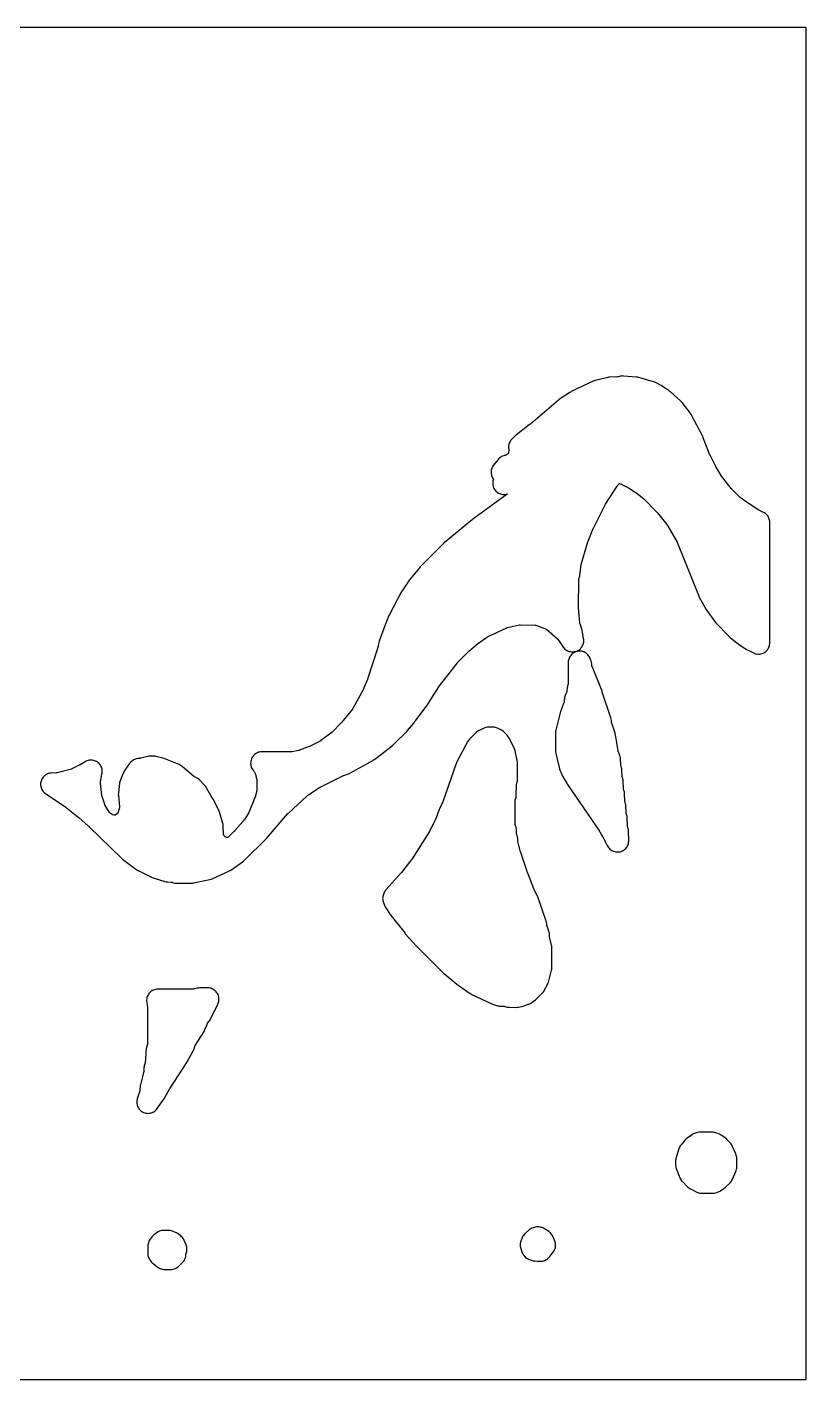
# Model space of a CAD drawing. Header units: millimetres. Extents: x 0 to 300, y 0 to 300.
# Drawn here: x 127.4 to 300, y 0 to 300 of the extents above; entities that cross this region are included whole.
import ezdxf

# ---------------------------------------------------------------- set-up
doc = ezdxf.new("R2010")
doc.units = ezdxf.units.MM
doc.layers.add('CUT', color=7, linetype='CONTINUOUS')

msp = doc.modelspace()

# ---------------------------------------------------------------- linework, layer by layer
at = {"layer": 'CUT'}
msp.add_lwpolyline([(0.05, 299.97), (299.95, 299.97), (299.98, 299.97), (299.99, 299.97), (300, 299.97), (300, 299.96), (300, 299.95), (300, 299.92), (300, 0.05), (300, 0.02), (300, 0.01), (299.99, 0), (299.98, 0), (299.95, 0), (0.05, 0)], dxfattribs=at)
for points in [[(131.88, 134.37), (131.66, 134.26), (131.45, 134.13), (131.26, 133.98), (131.08, 133.82), (130.92, 133.64), (130.78, 133.44), (130.66, 133.23), (130.55, 133.01), (130.47, 132.78), (130.42, 132.54), (130.38, 132.3), (130.37, 132.06), (130.38, 131.82), (130.42, 131.58), (130.48, 131.34), (130.56, 131.11), (130.66, 130.89), (130.79, 130.69), (130.93, 130.49), (131.09, 130.31), (131.27, 130.15), (131.47, 130), (135.94, 126.97), (136.04, 126.9), (138.63, 124.87), (138.68, 124.83), (138.71, 124.81), (138.73, 124.79), (138.74, 124.78), (138.79, 124.74), (138.85, 124.68), (141, 122.8), (141.01, 122.8), (141.03, 122.78), (141.04, 122.77), (141.05, 122.77), (141.11, 122.71), (141.17, 122.66), (148.28, 115.67), (148.53, 115.45), (151.48, 113.25), (151.51, 113.22), (151.69, 113.1), (151.7, 113.09), (151.73, 113.07), (151.82, 113.03), (151.94, 112.96), (151.97, 112.95), (155.11, 111.39), (155.3, 111.3), (155.51, 111.23), (157.89, 110.52), (158.18, 110.46), (158.49, 110.42), (159.31, 110.38), (159.36, 110.38), (159.38, 110.38), (159.41, 110.37), (159.44, 110.36), (159.51, 110.34), (159.58, 110.31), (159.8, 110.23), (160.02, 110.18), (160.25, 110.15), (160.48, 110.14), (163.76, 110.14), (164.02, 110.15), (164.27, 110.19), (167.86, 110.94), (168.14, 111.02), (168.4, 111.12), (172.35, 112.95), (172.56, 113.06), (172.75, 113.19), (175.35, 115.05), (175.51, 115.17), (175.66, 115.3), (180.27, 119.87), (180.41, 120.02), (185.2, 125.61), (185.24, 125.65), (185.26, 125.67), (185.28, 125.69), (189.39, 129.46), (189.43, 129.49), (189.44, 129.5), (189.52, 129.57), (189.53, 129.57), (189.55, 129.6), (189.56, 129.61), (189.61, 129.64), (192.21, 131.38), (192.35, 131.46), (197.36, 133.97), (197.43, 134), (197.47, 134.02), (197.55, 134.05), (198.39, 134.33), (198.59, 134.4), (198.78, 134.5), (202.82, 136.66), (203.03, 136.78), (203.07, 136.81), (204.38, 137.6), (204.4, 137.61), (204.46, 137.64), (204.65, 137.78), (208.36, 140.68), (208.58, 140.88), (211.52, 143.8), (211.68, 143.97), (213.15, 145.73), (213.23, 145.83), (215.86, 149.32), (215.97, 149.48), (218.64, 153.69), (218.65, 153.7), (218.76, 153.87), (222.78, 159.02), (222.82, 159.07), (222.86, 159.11), (222.88, 159.13), (222.94, 159.2), (225.21, 161.51), (225.24, 161.54), (225.26, 161.56), (225.29, 161.58), (227.13, 163.13), (227.14, 163.14), (227.15, 163.15), (227.19, 163.17), (227.2, 163.18), (229.22, 164.62), (229.23, 164.63), (229.35, 164.71), (229.4, 164.75), (229.42, 164.77), (229.43, 164.78), (229.55, 164.82), (233.69, 166.76), (233.78, 166.8), (233.79, 166.8), (233.87, 166.82), (236.53, 167.4), (236.63, 167.43), (236.65, 167.43), (236.68, 167.43), (239.96, 167.36), (240, 167.36), (240.02, 167.36), (240.06, 167.35), (240.09, 167.34), (240.12, 167.33), (240.16, 167.32), (242.28, 166.53), (242.32, 166.52), (242.36, 166.5), (242.47, 166.46), (242.5, 166.43), (244.91, 164.35), (244.94, 164.32), (244.98, 164.27), (245.01, 164.23), (246.21, 162.51), (246.35, 162.31), (246.52, 162.14), (246.7, 161.98), (246.89, 161.84), (247.1, 161.71), (247.32, 161.61), (247.55, 161.53), (247.78, 161.48), (248.02, 161.44), (248.26, 161.43), (248.5, 161.44), (248.74, 161.48), (248.98, 161.53), (249.2, 161.61), (249.42, 161.72), (249.63, 161.84), (249.82, 161.98), (250.01, 162.14), (250.17, 162.32), (250.32, 162.51), (250.44, 162.71), (250.55, 162.93), (250.64, 163.15), (250.7, 163.39), (250.74, 163.62), (250.76, 163.87), (250.75, 164.11), (250.73, 164.35), (250.47, 165.89), (250.46, 165.89), (250.45, 165.98), (250.39, 166.23), (249.93, 167.66), (249.93, 167.68), (249.92, 167.71), (249.92, 167.74), (249.91, 167.77), (249.91, 167.79), (249.9, 167.84), (249.59, 171.12), (249.59, 171.23), (249.64, 177.5), (249.64, 177.54), (249.64, 177.56), (249.66, 177.64), (249.67, 177.66), (249.7, 177.73), (249.79, 177.96), (249.86, 178.2), (249.9, 178.44), (250.19, 180.75), (250.2, 180.8), (250.21, 180.84), (251.68, 185.81), (251.71, 185.91), (251.71, 185.92), (251.72, 185.94), (251.72, 185.95), (252.87, 188.81), (252.88, 188.83), (255.49, 194.06), (255.56, 194.18), (258.13, 198.15), (258.18, 198.22), (258.2, 198.26), (258.23, 198.3), (258.25, 198.32), (258.26, 198.33), (258.28, 198.36), (258.3, 198.38), (258.36, 198.44), (258.52, 198.63), (258.54, 198.65), (258.61, 198.72), (258.64, 198.76), (258.65, 198.76), (258.7, 198.75), (259.04, 198.62), (259.08, 198.61), (259.11, 198.6), (259.14, 198.59), (259.22, 198.55), (260.7, 197.79), (260.77, 197.76), (260.83, 197.72), (262.45, 196.63), (262.5, 196.6), (262.51, 196.59), (262.56, 196.56), (262.57, 196.55), (263.99, 195.41), (264.04, 195.36), (264.08, 195.32), (264.14, 195.27), (266.98, 192.42), (267.09, 192.3), (267.1, 192.29), (269.16, 189.67), (269.19, 189.63), (269.21, 189.61), (269.23, 189.57), (269.3, 189.46), (271.44, 185.73), (271.44, 185.72), (271.52, 185.57), (276.17, 174.04), (276.2, 173.95), (276.24, 173.86), (276.26, 173.8), (276.37, 173.58), (277.88, 170.86), (278.02, 170.63), (279.7, 168.24), (279.75, 168.18), (279.78, 168.14), (280.01, 167.87), (280.02, 167.86), (283.02, 164.82), (283.03, 164.8), (283.04, 164.79), (283.22, 164.63), (284.76, 163.36), (284.8, 163.33), (285.02, 163.17), (287, 161.91), (287.22, 161.78), (288.38, 161.2), (288.6, 161.11), (288.83, 161.03), (289.07, 160.98), (289.31, 160.95), (289.55, 160.94), (289.79, 160.96), (290.03, 161), (290.27, 161.06), (290.49, 161.15), (290.71, 161.25), (290.92, 161.38), (291.11, 161.53), (291.29, 161.69), (291.45, 161.87), (291.59, 162.07), (291.71, 162.28), (291.81, 162.5), (291.9, 162.72), (291.95, 162.96), (291.99, 163.2), (292, 163.44), (291.99, 190.12), (291.98, 190.38), (291.94, 190.63), (291.87, 190.87), (291.79, 191.11), (291.67, 191.34), (291.54, 191.56), (291.38, 191.76), (291.2, 191.94), (291.01, 192.1), (290.8, 192.25), (290.58, 192.37), (289.69, 192.8), (289.65, 192.82), (289.63, 192.83), (289.59, 192.85), (287.41, 194.24), (287.33, 194.3), (287.29, 194.32), (287.27, 194.34), (285.43, 195.66), (285.37, 195.72), (285.35, 195.73), (285.33, 195.75), (285.3, 195.78), (283.6, 197.49), (283.54, 197.56), (283.53, 197.57), (283.44, 197.67), (281.6, 200.02), (281.55, 200.08), (281.54, 200.1), (281.47, 200.2), (280.12, 202.35), (280.1, 202.39), (280.08, 202.42), (280.05, 202.47), (280.04, 202.49), (280.04, 202.5), (278.75, 205.07), (278.66, 205.29), (277.24, 208.91), (277.23, 208.94), (277.2, 209.03), (277.16, 209.14), (277.07, 209.32), (274.54, 214.08), (274.43, 214.26), (274.31, 214.43), (272.54, 216.73), (272.38, 216.92), (272.21, 217.09), (269.95, 219.07), (269.94, 219.08), (269.83, 219.18), (269.76, 219.24), (269.58, 219.38), (268.23, 220.3), (267.95, 220.46), (266.63, 221.13), (266.43, 221.22), (266.23, 221.29), (263, 222.27), (262.73, 222.34), (262.47, 222.37), (259.56, 222.6), (259.36, 222.61), (259.34, 222.61), (259.12, 222.6), (258.89, 222.57), (258.68, 222.52), (258.46, 222.45), (258.38, 222.42), (258.35, 222.41), (258.33, 222.41), (258.32, 222.41), (258.26, 222.41), (258.23, 222.41), (256.57, 222.35), (256.31, 222.33), (256.06, 222.28), (253.29, 221.59), (253.05, 221.51), (252.82, 221.42), (247.97, 219.13), (247.81, 219.05), (247.65, 218.95), (245.39, 217.44), (245.16, 217.26), (238.92, 211.94), (238.9, 211.93), (238.76, 211.81), (238.69, 211.75), (235.86, 209.59), (235.64, 209.4), (234.86, 208.65), (234.69, 208.48), (234.54, 208.28), (234.41, 208.08), (234.3, 207.86), (234.22, 207.64), (234.15, 207.4), (234.11, 207.16), (234.09, 206.92), (234.1, 206.68), (234.12, 206.44), (234.13, 206.4), (234.13, 206.36), (234.12, 206.3), (234.04, 205.51), (234.03, 205.43), (234.03, 205.41), (234.02, 205.39), (233.99, 205.36), (233.37, 205.01), (233.34, 205), (233.33, 205), (233.32, 204.99), (233.29, 204.98), (233.26, 204.97), (233.25, 204.97), (233.13, 204.94), (233.01, 204.91), (232.78, 204.83), (232.55, 204.72), (232.34, 204.59), (232.14, 204.44), (231.96, 204.28), (231.8, 204.09), (230.78, 202.83), (230.63, 202.63), (230.5, 202.42), (230.4, 202.19), (230.32, 201.96), (230.26, 201.72), (230.23, 201.47), (230.22, 201.22), (230.24, 200.97), (230.28, 200.73), (230.34, 200.49), (230.43, 200.26), (230.54, 200.03), (230.69, 199.77), (230.71, 199.73), (230.72, 199.71), (230.72, 199.7), (230.72, 199.69), (230.72, 199.67), (230.72, 199.65), (230.7, 199.58), (230.63, 199.35), (230.6, 199.1), (230.58, 198.86), (230.59, 198.61), (230.62, 198.37), (230.68, 198.13), (230.76, 197.9), (230.86, 197.68), (230.99, 197.47), (231.13, 197.27), (231.29, 197.08), (231.47, 196.92), (231.67, 196.77), (231.88, 196.64), (232.1, 196.53), (232.33, 196.45), (232.56, 196.38), (232.81, 196.35), (233.05, 196.33), (233.29, 196.34), (233.54, 196.37), (233.78, 196.43), (233.82, 196.45), (233.79, 196.42), (226.38, 191.01), (226.37, 191), (226.35, 190.99), (226.25, 190.91), (226.15, 190.84), (226.1, 190.79), (219.79, 185.58), (219.61, 185.42), (219.6, 185.41), (219.6, 185.4), (214.49, 180.27), (214.32, 180.09), (212.12, 177.38), (211.97, 177.18), (210.33, 174.73), (210.2, 174.51), (207.67, 169.75), (207.56, 169.51), (206.49, 166.85), (206.42, 166.64), (206.41, 166.61), (205.38, 163.82), (205.3, 163.53), (205.24, 163.23), (205.19, 162.77), (205.19, 162.74), (205.16, 162.63), (202.85, 155.41), (202.82, 155.32), (202.81, 155.3), (202.02, 153.45), (201.99, 153.37), (201.95, 153.28), (201.91, 153.18), (199.59, 148.89), (199.53, 148.8), (199.48, 148.72), (197.07, 145.75), (197.02, 145.69), (197, 145.67), (195.02, 143.66), (194.98, 143.62), (194.92, 143.56), (194.89, 143.54), (192.51, 141.75), (192.46, 141.71), (192.44, 141.7), (192.4, 141.67), (192.34, 141.64), (190.09, 140.5), (190.01, 140.46), (189.99, 140.45), (189.93, 140.43), (187.77, 139.63), (187.67, 139.6), (187.64, 139.59), (187.6, 139.58), (187.53, 139.56), (186.14, 139.3), (186.08, 139.29), (186.02, 139.29), (186.01, 139.29), (179.42, 139.28), (179.17, 139.27), (178.92, 139.23), (178.68, 139.17), (178.44, 139.08), (178.22, 138.97), (178, 138.84), (177.81, 138.69), (177.62, 138.52), (177.46, 138.33), (177.31, 138.13), (177.19, 137.91), (177.09, 137.68), (177.01, 137.44), (176.96, 137.2), (176.93, 136.95), (176.92, 136.7), (176.94, 136.45), (176.99, 136.2), (177.06, 135.96), (177.15, 135.73), (177.27, 135.51), (177.4, 135.3), (177.54, 135.14), (177.56, 135.11), (177.59, 135.08), (177.59, 135.06), (177.6, 135.05), (177.61, 135.04), (177.63, 134.99), (177.64, 134.97), (177.67, 134.92), (177.68, 134.9), (177.91, 134.48), (177.92, 134.46), (177.93, 134.45), (177.94, 134.41), (177.95, 134.39), (177.97, 134.31), (178.25, 133.24), (178.26, 133.19), (178.26, 133.18), (178.27, 133.16), (178.27, 133.15), (178.27, 133.14), (178.27, 133.1), (178.28, 133.02), (178.32, 131.91), (178.32, 131.79), (178.29, 130.76), (178.29, 130.73), (178.29, 130.69), (178.29, 130.68), (178.29, 130.67), (178.28, 130.66), (178.28, 130.64), (178, 129.48), (177.99, 129.43), (177.98, 129.4), (177.96, 129.3), (177.95, 129.27), (177.95, 129.26), (176.49, 125.81), (176.48, 125.78), (176.46, 125.74), (176.43, 125.68), (175.55, 124.3), (175.51, 124.24), (175.45, 124.14), (175.44, 124.12), (175.43, 124.1), (175.41, 124.07), (175.4, 124.06), (175.39, 124.05), (175.39, 124.04), (175.38, 124.03), (175.33, 123.98), (175.27, 123.92), (173.43, 121.79), (173.42, 121.78), (173.31, 121.66), (173.24, 121.57), (173.23, 121.57), (171.87, 120.31), (171.86, 120.31), (171.83, 120.28), (171.82, 120.27), (171.81, 120.27), (171.79, 120.26), (171.78, 120.26), (171.76, 120.26), (171.74, 120.27), (171.65, 120.29), (171.54, 120.31), (171.4, 120.33), (171.39, 120.33), (171.38, 120.34), (171.37, 120.34), (171.36, 120.35), (171.35, 120.36), (171.06, 120.68), (171.04, 120.71), (170.96, 120.8), (170.95, 120.81), (170.95, 120.82), (170.95, 120.83), (170.94, 120.83), (170.94, 120.84), (170.94, 120.85), (170.94, 120.96), (170.86, 122.75), (170.84, 122.96), (170.81, 123.16), (170.76, 123.36), (170, 125.9), (169.92, 126.1), (169.84, 126.3), (168.6, 128.78), (168.48, 128.98), (168.44, 129.05), (168.42, 129.08), (166.89, 131.62), (166.75, 131.83), (166.72, 131.87), (166.5, 132.13), (165.65, 132.99), (165.48, 133.14), (165.29, 133.29), (165.1, 133.41), (164.47, 133.76), (164.46, 133.77), (164.4, 133.8), (164.38, 133.81), (164.35, 133.83), (164.31, 133.86), (164.29, 133.87), (164.25, 133.9), (161.76, 136.02), (161.55, 136.18), (161.33, 136.32), (161.1, 136.43), (158.11, 137.67), (157.77, 137.78), (155.88, 138.26), (155.67, 138.31), (155.47, 138.33), (155.26, 138.34), (154.78, 138.34), (154.57, 138.33), (154.36, 138.3), (154.16, 138.26), (152.61, 137.86), (152.49, 137.83), (152.45, 137.82), (152.33, 137.8), (152.08, 137.79), (151.85, 137.76), (151.63, 137.72), (151.41, 137.65), (151.2, 137.57), (150.99, 137.46), (150.8, 137.34), (150.62, 137.2), (150.49, 137.09), (150.33, 136.95), (150.31, 136.93), (150.16, 136.76), (150.02, 136.58), (148.92, 134.98), (148.79, 134.76), (148.68, 134.54), (148.06, 133.08), (147.98, 132.86), (147.92, 132.63), (147.88, 132.39), (147.61, 130.11), (147.59, 129.84), (147.6, 129.56), (147.87, 127.06), (147.87, 127.04), (147.87, 126.98), (147.87, 126.96), (147.84, 126.87), (147.46, 125.69), (147.46, 125.67), (147.45, 125.65), (147.45, 125.64), (147.44, 125.63), (147.43, 125.63), (147.43, 125.62), (146.87, 125.26), (146.85, 125.25), (146.82, 125.22), (146.81, 125.22), (146.79, 125.21), (146.78, 125.21), (146.76, 125.21), (146.71, 125.22), (146.4, 125.27), (146.39, 125.27), (146.33, 125.29), (146.32, 125.29), (146.31, 125.3), (146.3, 125.31), (146.29, 125.31), (146.25, 125.34), (145.81, 125.68), (145.79, 125.7), (145.7, 125.76), (145.68, 125.78), (145.67, 125.8), (145.66, 125.81), (144.7, 127.37), (144.67, 127.42), (144.66, 127.44), (144.64, 127.47), (144.62, 127.5), (144.61, 127.52), (144.61, 127.54), (144.6, 127.55), (144.59, 127.58), (144.01, 129.37), (143.97, 129.5), (143.98, 129.5), (143.96, 129.62), (143.66, 132.34), (143.65, 132.4), (143.67, 132.51), (143.68, 132.55), (143.97, 134.41), (143.97, 134.44), (143.98, 134.49), (144.01, 134.68), (144.02, 134.92), (144.01, 135.16), (143.98, 135.4), (143.92, 135.63), (143.84, 135.86), (143.74, 136.08), (143.62, 136.29), (143.48, 136.48), (143.32, 136.67), (143.14, 136.83), (142.95, 136.98), (142.75, 137.11), (142.53, 137.22), (142.31, 137.3), (142.08, 137.37), (141.84, 137.41), (141.6, 137.43), (141.36, 137.42), (141.12, 137.4), (140.88, 137.35), (140.65, 137.27), (140.43, 137.18), (140.22, 137.06), (139.17, 136.42), (139.08, 136.37), (139.05, 136.35), (137.45, 135.55), (137.34, 135.5), (137.31, 135.49), (137.26, 135.47), (137.23, 135.46), (137.22, 135.46), (137.2, 135.45), (134.05, 134.62), (134.02, 134.61), (134.01, 134.61), (133.96, 134.6), (133.94, 134.6), (133.93, 134.6), (133.92, 134.6), (133.91, 134.59), (133.9, 134.59), (133.82, 134.59), (132.82, 134.57), (132.58, 134.55), (132.34, 134.51), (132.11, 134.45)], [(244.48, 143.62), (244.47, 143.4), (244.48, 139.5), (244.5, 139.21), (244.55, 138.93), (245.3, 135.8), (245.35, 135.62), (245.41, 135.44), (245.91, 134.21), (246.07, 133.89), (247.08, 132.15), (247.17, 132), (254.21, 121.69), (254.23, 121.65), (254.26, 121.61), (254.32, 121.52), (255.49, 119.48), (255.5, 119.46), (255.51, 119.44), (255.52, 119.42), (255.98, 118.48), (256.09, 118.27), (256.23, 118.06), (256.38, 117.88), (256.55, 117.71), (256.74, 117.55), (256.94, 117.42), (257.16, 117.3), (257.38, 117.21), (257.61, 117.14), (257.85, 117.09), (258.09, 117.06), (258.33, 117.06), (258.57, 117.08), (258.81, 117.13), (259.05, 117.2), (259.27, 117.29), (259.49, 117.4), (259.69, 117.53), (259.88, 117.68), (260.05, 117.85), (260.21, 118.04), (260.35, 118.23), (260.47, 118.45), (260.57, 118.67), (260.64, 118.9), (260.69, 119.14), (260.72, 119.38), (260.73, 119.62), (260.68, 121.73), (260.66, 122), (260.61, 122.26), (260.53, 122.52), (260.47, 122.69), (260.46, 122.73), (260.45, 122.76), (260.43, 122.82), (260.43, 122.9), (260.39, 124.62), (260.37, 124.9), (260.31, 125.17), (260.23, 125.44), (260.2, 125.53), (260.18, 125.58), (260.18, 125.59), (260.17, 125.62), (260.16, 125.64), (260.15, 125.67), (260.15, 125.68), (260.15, 125.74), (260.1, 127.26), (260.08, 127.51), (260.03, 127.76), (259.96, 128), (259.9, 128.16), (259.9, 128.17), (259.87, 128.27), (259.86, 128.3), (259.85, 128.32), (259.85, 128.33), (259.85, 128.34), (259.85, 128.4), (259.81, 129.84), (259.81, 129.86), (259.81, 129.9), (259.8, 130.08), (259.77, 130.31), (259.72, 130.52), (259.65, 130.74), (259.58, 130.93), (259.57, 130.95), (259.56, 130.99), (259.56, 131.01), (259.56, 131.05), (259.56, 131.07), (259.52, 132.79), (259.5, 133.05), (259.45, 133.3), (259.38, 133.55), (259.29, 133.81), (259.28, 133.85), (259.27, 133.86), (259.27, 133.87), (259.26, 133.9), (259.26, 133.91), (259.26, 133.92), (259.26, 133.95), (259.26, 134), (259.22, 135.22), (259.2, 135.49), (259.14, 135.75), (259.06, 136.01), (259.02, 136.11), (258.98, 136.21), (258.98, 136.22), (258.97, 136.23), (258.97, 136.24), (258.97, 136.25), (258.97, 136.26), (258.97, 136.32), (258.97, 136.34), (258.93, 137.59), (258.9, 137.87), (258.85, 138.15), (258.76, 138.42), (258.42, 139.28), (258.41, 139.3), (258.4, 139.37), (258.39, 139.42), (258.38, 139.44), (258.38, 139.48), (257.79, 143.03), (257.75, 143.21), (257.7, 143.39), (256.96, 145.66), (256.95, 145.68), (256.95, 145.7), (256.94, 145.73), (256.93, 145.81), (256.93, 145.82), (256.93, 145.83), (256.9, 146.2), (256.86, 146.49), (256.78, 146.77), (254.87, 152.5), (254.82, 152.64), (254.8, 152.69), (252.66, 158.06), (252.63, 158.14), (252.62, 158.15), (252.6, 158.2), (252.6, 158.21), (252.58, 158.25), (252.58, 158.26), (252.58, 158.28), (252.57, 158.31), (252.51, 158.8), (252.47, 159.08), (252.39, 159.35), (252.18, 159.94), (252.08, 160.16), (251.97, 160.37), (251.84, 160.58), (251.69, 160.76), (251.52, 160.94), (251.33, 161.09), (251.13, 161.23), (250.92, 161.34), (250.7, 161.44), (250.47, 161.51), (250.24, 161.57), (250, 161.59), (249.75, 161.6), (249.51, 161.58), (249.28, 161.54), (249.04, 161.48), (248.82, 161.39), (248.6, 161.28), (248.4, 161.16), (248.21, 161.01), (248.03, 160.84), (247.87, 160.66), (247.73, 160.47), (247.61, 160.26), (247.5, 160.04), (247.42, 159.81), (247.37, 159.58), (247.33, 159.34), (247.32, 159.1), (247.32, 154.37), (247.31, 154.27), (247.31, 154.25), (247.3, 154.23), (247.3, 154.22), (247.25, 154.11), (247.18, 153.91), (247.12, 153.7), (247.08, 153.49), (247.05, 153.28), (247.03, 152.94), (247.03, 152.87), (247.03, 152.79), (247.03, 152.77), (247.02, 152.73), (247.01, 152.71), (247, 152.68), (246.65, 151.78), (246.56, 151.54), (246.51, 151.29), (246.48, 151.04), (246.45, 150.62), (246.45, 150.59), (246.45, 150.53), (246.44, 150.47), (246.44, 150.45), (246.44, 150.44), (246.44, 150.43), (246.43, 150.4), (246.43, 150.39), (246.42, 150.36), (245.75, 148.57), (245.71, 148.44), (245.69, 148.38), (245.69, 148.37), (245.68, 148.34), (245.67, 148.32), (245.66, 148.27), (245.63, 148.19), (244.55, 144.04), (244.51, 143.83)], [(206.19, 106.99), (206.18, 106.76), (206.19, 106.53), (206.22, 106.3), (206.28, 106.07), (206.35, 105.85), (206.62, 105.16), (206.74, 104.91), (206.88, 104.67), (207.86, 103.22), (207.89, 103.17), (207.9, 103.15), (207.92, 103.12), (208.07, 102.91), (211.09, 99.1), (211.12, 99.06), (211.18, 98.99), (211.28, 98.86), (213.64, 96.23), (213.74, 96.13), (219.77, 90.13), (219.95, 89.96), (222.66, 87.75), (222.75, 87.69), (222.8, 87.65), (222.83, 87.62), (222.85, 87.61), (222.92, 87.55), (225.57, 85.69), (225.73, 85.59), (225.89, 85.5), (225.91, 85.49), (225.97, 85.47), (230.55, 83.32), (230.76, 83.23), (230.99, 83.16), (231.69, 82.98), (231.89, 82.94), (232.1, 82.91), (232.22, 82.9), (232.31, 82.9), (233.05, 82.86), (233.16, 82.86), (233.17, 82.86), (233.23, 82.85), (233.27, 82.84), (233.28, 82.83), (233.29, 82.83), (233.41, 82.79), (233.51, 82.75), (233.75, 82.68), (233.99, 82.65), (234.24, 82.63), (235.75, 82.61), (235.78, 82.61), (235.8, 82.61), (236.06, 82.62), (236.32, 82.66), (237.31, 82.87), (237.52, 82.93), (237.72, 83), (238.74, 83.41), (238.95, 83.5), (239.14, 83.61), (239.32, 83.74), (240.07, 84.31), (240.35, 84.55), (241.66, 85.89), (241.82, 86.08), (241.97, 86.28), (242.09, 86.49), (242.69, 87.65), (242.72, 87.71), (242.73, 87.73), (242.77, 87.83), (242.83, 87.97), (242.84, 88.01), (242.85, 88.04), (242.91, 88.21), (243.61, 90.85), (243.65, 91.06), (243.68, 91.27), (243.69, 91.49), (243.69, 95.81), (243.68, 96.02), (243.66, 96.22), (243.61, 96.42), (243.23, 97.93), (243.21, 98.01), (243.19, 98.11), (243.18, 98.12), (243.18, 98.14), (243.18, 98.16), (243.14, 98.97), (243.11, 99.24), (243.05, 99.51), (242.97, 99.76), (242.64, 100.59), (242.63, 100.63), (242.62, 100.65), (242.61, 100.68), (242.6, 100.71), (242.6, 100.72), (242.59, 100.77), (242.56, 101.13), (242.51, 101.42), (242.43, 101.71), (240.56, 107.09), (240.42, 107.43), (239.76, 108.68), (239.74, 108.73), (239.69, 108.86), (238.33, 112.4), (238.31, 112.45), (238.23, 112.64), (238.21, 112.7), (236.79, 116.96), (236.75, 117.1), (236.18, 119.35), (236.17, 119.37), (236.17, 119.4), (236.16, 119.41), (236.16, 119.42), (236.16, 119.43), (236.16, 119.46), (236.16, 119.49), (236.16, 119.56), (236.15, 119.62), (236.15, 119.65), (236.12, 120.05), (236.09, 120.29), (236.04, 120.53), (235.96, 120.76), (235.93, 120.83), (235.89, 120.93), (235.87, 120.98), (235.86, 121), (235.85, 121.02), (235.85, 121.03), (235.85, 121.04), (235.85, 121.05), (235.85, 121.11), (235.85, 121.13), (235.82, 122.04), (235.79, 122.32), (235.74, 122.6), (235.65, 122.87), (235.6, 122.98), (235.6, 122.99), (235.59, 123.02), (235.58, 123.07), (235.58, 123.08), (235.58, 123.11), (235.58, 123.16), (235.54, 124.37), (235.54, 124.4), (235.57, 128.44), (235.57, 128.52), (235.57, 128.53), (235.59, 128.59), (235.7, 128.94), (235.76, 129.17), (235.79, 129.4), (235.81, 129.64), (235.85, 131.96), (235.85, 132.02), (235.85, 132.03), (235.86, 132.06), (235.87, 132.1), (235.91, 132.22), (236.02, 132.64), (236.06, 132.85), (236.09, 133.06), (236.1, 133.28), (236.09, 136.52), (236.08, 136.75), (236.04, 136.99), (235.56, 139.47), (235.51, 139.69), (235.44, 139.91), (235.34, 140.12), (234.23, 142.32), (234.1, 142.54), (233.95, 142.75), (233.78, 142.94), (233.16, 143.57), (232.96, 143.76), (232.74, 143.92), (232.51, 144.05), (231.64, 144.49), (231.43, 144.58), (231.22, 144.66), (231, 144.71), (230.77, 144.75), (230.55, 144.76), (229.86, 144.77), (229.59, 144.76), (229.33, 144.72), (229.08, 144.66), (228.83, 144.57), (227.69, 144.08), (227.48, 143.97), (227.28, 143.85), (227.09, 143.71), (226.91, 143.55), (225.43, 142.07), (225.27, 141.89), (225.12, 141.69), (224.99, 141.48), (222.62, 137.03), (222.54, 136.85), (222.47, 136.67), (219.52, 128.19), (219.52, 128.18), (219.51, 128.15), (219.5, 128.13), (219.46, 128.05), (218.82, 126.81), (218.69, 126.49), (218.05, 124.64), (218.04, 124.61), (218.03, 124.59), (218.02, 124.56), (218.01, 124.54), (216.58, 121.7), (216.57, 121.67), (216.53, 121.61), (212.55, 115.35), (212.48, 115.27), (212.36, 115.09), (210.33, 112.5), (210.28, 112.44), (210.27, 112.43), (210.26, 112.42), (210.18, 112.33), (210.17, 112.32), (210.13, 112.27), (206.98, 108.75), (206.84, 108.57), (206.71, 108.39), (206.6, 108.2), (206.44, 107.88), (206.35, 107.67), (206.28, 107.45), (206.22, 107.22)], [(151.7, 61.37), (151.74, 61.13), (151.79, 60.89), (151.88, 60.66), (151.98, 60.44), (152.1, 60.23), (152.25, 60.04), (152.41, 59.85), (152.59, 59.69), (152.78, 59.54), (152.99, 59.42), (153.21, 59.31), (153.44, 59.23), (153.68, 59.16), (153.92, 59.13), (154.16, 59.11), (154.4, 59.12), (154.64, 59.15), (154.88, 59.21), (155.11, 59.29), (155.33, 59.39), (155.55, 59.51), (155.74, 59.65), (155.93, 59.81), (156.09, 59.99), (156.24, 60.18), (157.66, 62.23), (157.76, 62.37), (157.77, 62.38), (157.8, 62.42), (157.92, 62.62), (159.01, 64.61), (159.01, 64.62), (159.07, 64.69), (162.75, 70.39), (162.83, 70.53), (164.11, 72.81), (164.21, 73.01), (164.3, 73.23), (164.53, 73.92), (164.56, 73.98), (164.59, 74.07), (164.6, 74.09), (164.65, 74.18), (166.6, 77.28), (166.71, 77.47), (166.8, 77.67), (167.27, 78.83), (167.31, 78.95), (167.32, 78.98), (167.33, 79.01), (167.35, 79.03), (167.39, 79.11), (167.66, 79.46), (167.8, 79.66), (167.92, 79.86), (169.64, 83.31), (169.74, 83.54), (169.81, 83.77), (169.86, 84.01), (169.89, 84.25), (169.9, 84.49), (169.88, 84.73), (169.84, 84.97), (169.78, 85.21), (169.69, 85.44), (169.58, 85.65), (169.45, 85.86), (169.3, 86.05), (169.14, 86.23), (168.95, 86.39), (168.76, 86.53), (168.54, 86.65), (168.32, 86.75), (168.09, 86.83), (167.86, 86.89), (167.62, 86.92), (167.37, 86.93), (165.59, 86.91), (165.34, 86.89), (165.1, 86.85), (164.32, 86.69), (164.28, 86.68), (164.27, 86.68), (164.25, 86.68), (164.24, 86.68), (164.17, 86.68), (156.35, 86.64), (156.1, 86.63), (155.85, 86.59), (155.61, 86.52), (155.37, 86.44), (155.15, 86.33), (154.93, 86.19), (154.74, 86.04), (154.55, 85.87), (154.39, 85.68), (154.25, 85.47), (154.12, 85.26), (154.02, 85.03), (153.95, 84.79), (153.89, 84.54), (153.86, 84.29), (153.86, 84.04), (153.88, 83.79), (154.05, 82.61), (154.06, 82.44), (154.06, 82.43), (154.06, 82.36), (154.09, 76.12), (154.09, 76.07), (154.05, 74.5), (154.05, 74.48), (154.05, 74.44), (154.05, 74.43), (154.05, 74.42), (154.04, 74.38), (154.03, 74.35), (153.94, 74.12), (153.88, 73.91), (153.83, 73.7), (153.8, 73.48), (153.52, 70.27), (153.51, 70.22), (153.51, 70.21), (153.5, 70.17), (153.49, 70.15), (153.48, 70.11), (153.46, 70.07), (153.45, 70.04), (153.36, 69.78), (153.3, 69.52), (153.27, 69.25), (153.24, 68.71), (153.24, 68.57), (153.24, 68.55), (153.23, 68.54), (153.23, 68.5), (152.5, 65.4), (152.46, 65.19), (152.43, 64.97), (152.4, 64.45), (152.4, 64.35), (152.37, 64.22), (152.35, 64.17), (152.34, 64.13), (151.8, 62.34), (151.74, 62.1), (151.7, 61.86), (151.69, 61.61)], [(271.26, 46.87), (272.06, 44.84), (272.17, 44.61), (272.3, 44.39), (272.45, 44.18), (272.62, 43.99), (273.77, 42.84), (273.97, 42.66), (274.19, 42.51), (274.42, 42.38), (275.85, 41.66), (276.06, 41.56), (276.28, 41.49), (276.5, 41.43), (276.73, 41.4), (276.96, 41.39), (279.22, 41.38), (279.49, 41.39), (279.76, 41.44), (280.02, 41.51), (280.38, 41.63), (280.65, 41.74), (280.91, 41.87), (281.75, 42.39), (281.98, 42.56), (282.2, 42.75), (283.19, 43.74), (283.35, 43.92), (283.49, 44.1), (283.61, 44.3), (283.71, 44.51), (284.45, 46.21), (284.54, 46.45), (284.61, 46.7), (284.65, 46.95), (284.66, 47.21), (284.66, 49.1), (284.65, 49.36), (284.61, 49.62), (284.54, 49.87), (284.45, 50.11), (283.66, 51.9), (283.56, 52.1), (283.44, 52.29), (283.31, 52.47), (283.16, 52.63), (282.48, 53.33), (282.46, 53.36), (282.44, 53.38), (282.28, 53.52), (282.12, 53.65), (281.39, 54.17), (281.21, 54.28), (281.03, 54.38), (280.83, 54.46), (280.02, 54.77), (279.81, 54.85), (279.58, 54.9), (279.36, 54.93), (279.13, 54.94), (276.53, 54.94), (276.26, 54.93), (276, 54.88), (275.74, 54.81), (275.5, 54.73), (275.28, 54.65), (275.08, 54.55), (274.88, 54.43), (273.69, 53.62), (273.51, 53.48), (273.34, 53.32), (273.18, 53.15), (272.31, 52.11), (272.16, 51.91), (272.03, 51.69), (271.92, 51.46), (271.83, 51.23), (271.2, 49.12), (271.15, 48.89), (271.11, 48.67), (271.1, 48.44), (271.09, 47.83), (271.1, 47.59), (271.13, 47.34), (271.19, 47.11)], [(154.31, 27.15), (154.42, 26.93), (154.54, 26.72), (154.74, 26.42), (154.89, 26.22), (155.06, 26.03), (155.25, 25.86), (156.23, 25.07), (156.41, 24.94), (156.6, 24.83), (156.8, 24.73), (157.01, 24.65), (157.16, 24.6), (157.42, 24.53), (157.7, 24.48), (157.97, 24.47), (159.13, 24.48), (159.41, 24.5), (159.68, 24.55), (159.94, 24.62), (160.19, 24.73), (160.46, 24.86), (160.71, 24.99), (160.94, 25.16), (161.15, 25.34), (161.85, 26.04), (162.02, 26.23), (162.17, 26.44), (162.3, 26.66), (162.41, 26.9), (162.49, 27.14), (162.54, 27.39), (162.57, 27.64), (162.59, 27.91), (162.59, 27.93), (162.6, 27.94), (162.6, 27.95), (162.6, 27.96), (162.61, 27.99), (162.62, 28), (162.7, 28.23), (162.76, 28.46), (162.8, 28.71), (162.81, 28.95), (162.81, 29), (162.8, 29.25), (162.76, 29.51), (162.69, 29.75), (162.61, 29.99), (162.2, 30.94), (162.09, 31.16), (161.95, 31.37), (161.8, 31.57), (161.63, 31.75), (161.44, 31.92), (160.88, 32.36), (160.7, 32.49), (160.5, 32.61), (160.29, 32.7), (159.63, 32.97), (159.4, 33.05), (159.16, 33.11), (158.92, 33.15), (158.68, 33.16), (157.7, 33.16), (157.45, 33.15), (157.21, 33.11), (156.97, 33.05), (156.74, 32.97), (156.52, 32.86), (156.31, 32.74), (155.61, 32.27), (155.4, 32.11), (155.21, 31.93), (155.03, 31.73), (154.7, 31.31), (154.56, 31.11), (154.44, 30.89), (154.34, 30.67), (154.26, 30.43), (154.2, 30.21), (154.15, 29.99), (154.12, 29.76), (154.11, 29.53), (154.12, 28.09), (154.13, 27.85), (154.17, 27.61), (154.23, 27.38)], [(236.66, 29.81), (236.68, 29.57), (236.73, 29.34), (236.79, 29.11), (237.04, 28.37), (237.12, 28.16), (237.23, 27.95), (237.35, 27.76), (237.49, 27.57), (237.64, 27.4), (237.69, 27.35), (237.88, 27.18), (238.08, 27.03), (238.3, 26.91), (238.52, 26.8), (239.09, 26.57), (239.3, 26.5), (239.51, 26.44), (239.73, 26.41), (239.94, 26.39), (240.51, 26.37), (240.58, 26.37), (240.6, 26.37), (240.62, 26.37), (240.65, 26.36), (240.89, 26.32), (241.14, 26.31), (241.38, 26.32), (241.63, 26.36), (241.86, 26.42), (242.1, 26.5), (242.32, 26.6), (242.53, 26.73), (242.73, 26.88), (242.91, 27.04), (243.25, 27.38), (243.48, 27.65), (244.01, 28.36), (244.14, 28.55), (244.25, 28.75), (244.34, 28.96), (244.42, 29.18), (244.47, 29.4), (244.5, 29.63), (244.51, 29.86), (244.51, 29.88), (244.5, 30.1), (244.47, 30.33), (244.42, 30.54), (244.35, 30.76), (244.08, 31.48), (243.99, 31.69), (243.88, 31.89), (243.75, 32.08), (243.5, 32.42), (243.35, 32.61), (243.18, 32.78), (243, 32.94), (242.8, 33.07), (242.05, 33.53), (241.86, 33.63), (241.67, 33.72), (241.48, 33.79), (241.35, 33.83), (241.09, 33.89), (240.83, 33.93), (240.56, 33.94), (240.3, 33.92), (240.04, 33.87), (239.74, 33.8), (239.51, 33.74), (239.28, 33.65), (239.06, 33.53), (238.85, 33.4), (238.66, 33.25), (237.74, 32.44), (237.56, 32.26), (237.39, 32.06), (237.25, 31.85), (237.13, 31.63), (237.03, 31.39), (236.8, 30.74), (236.73, 30.52), (236.69, 30.28), (236.66, 30.05)]]:
    msp.add_lwpolyline(points, close=True, dxfattribs=at)

doc.saveas('drawing.dxf')
